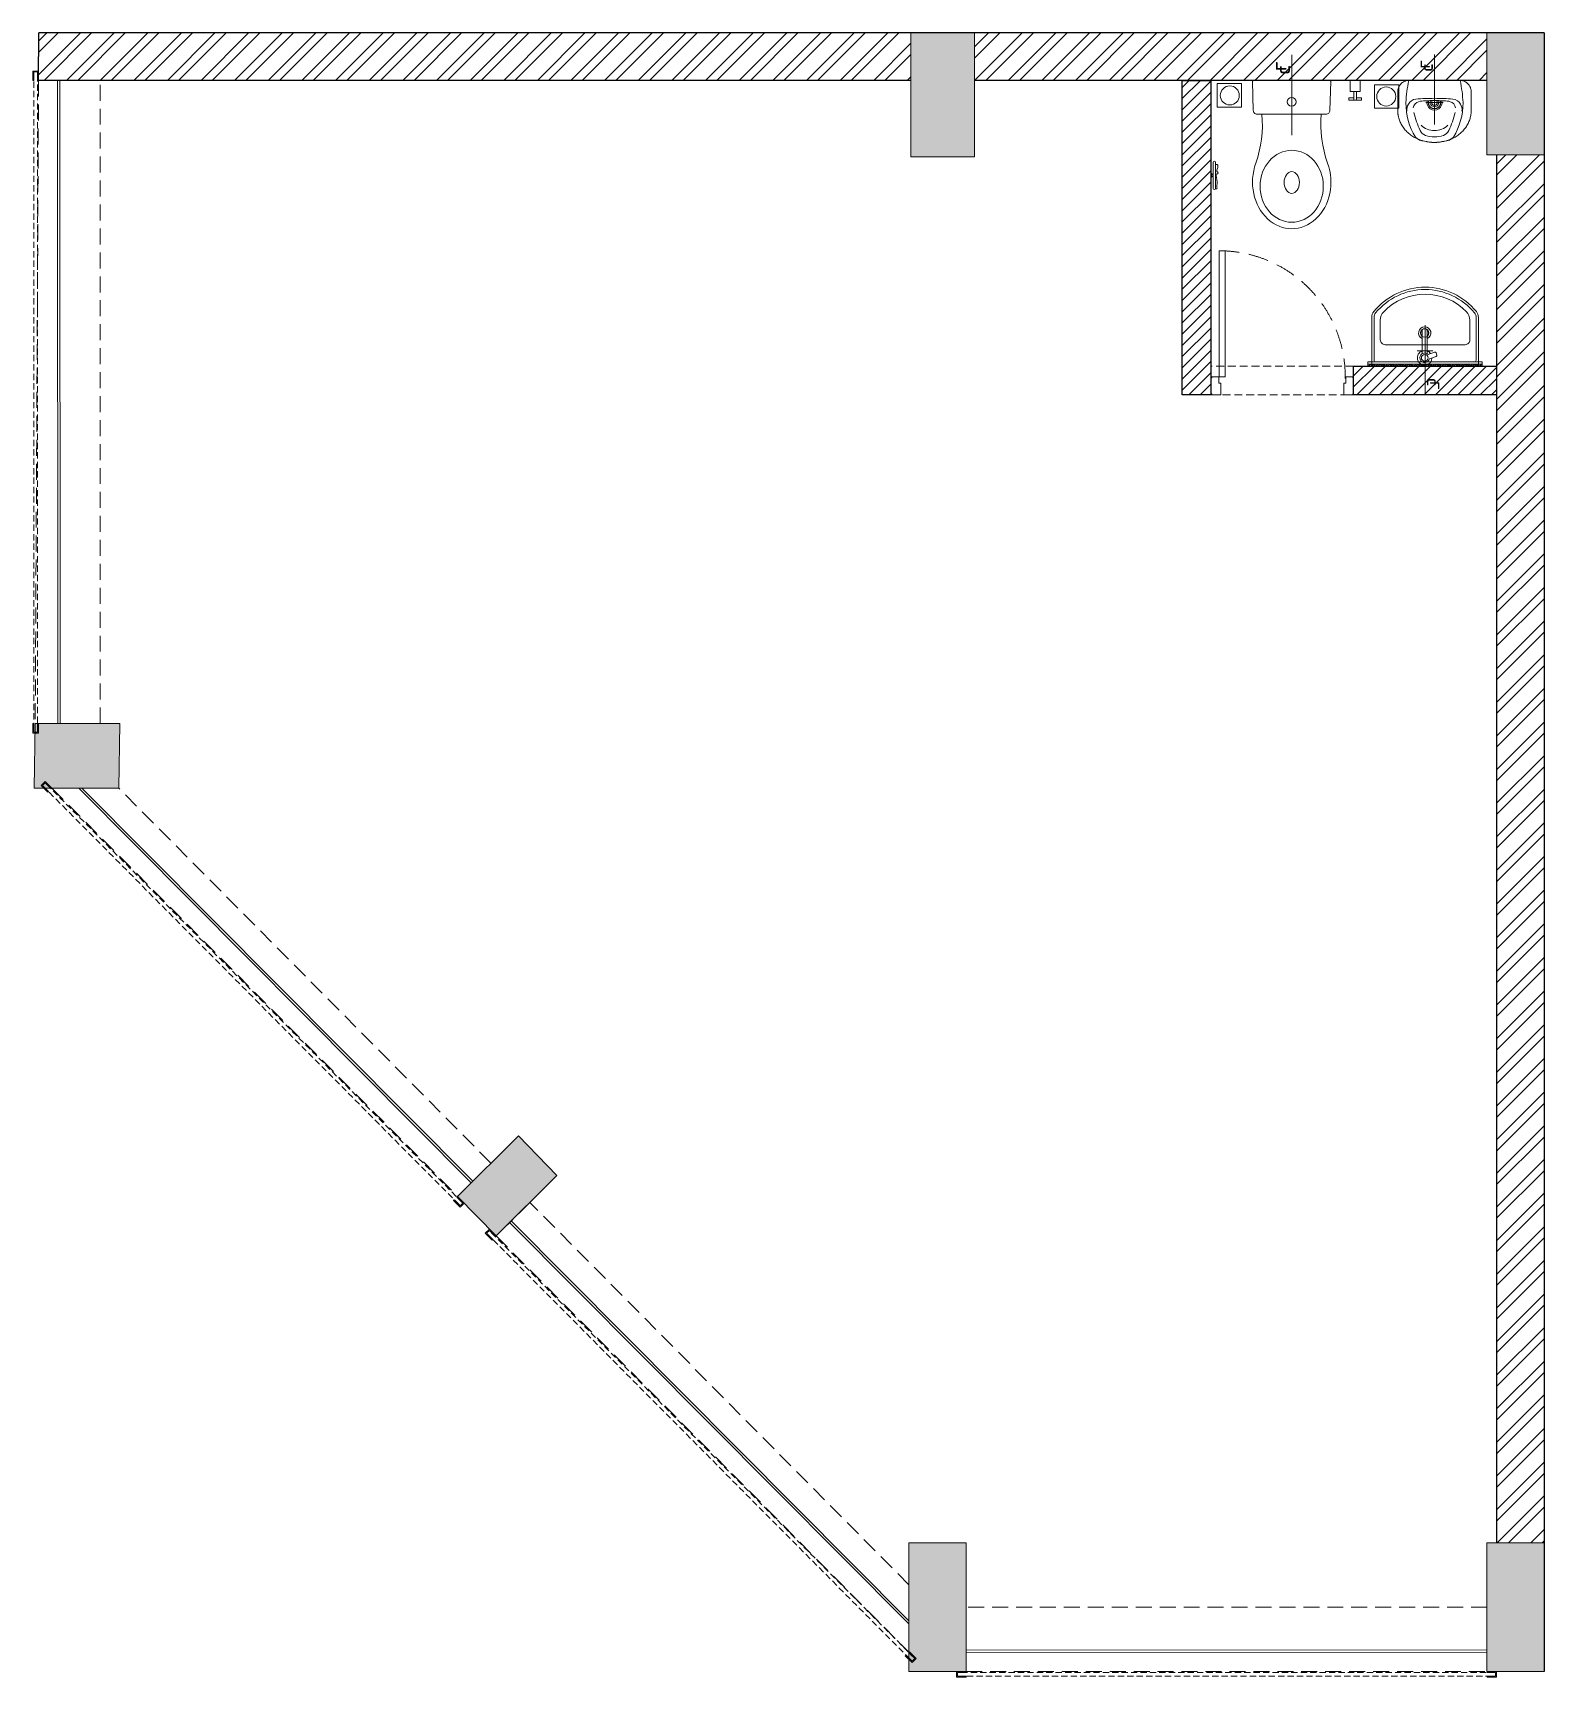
# Model space of a CAD drawing. Header units: feet. Extents: x -2375 to 5560, y -2330 to 6300.
import ezdxf

# ---------------------------------------------------------------- set-up
doc = ezdxf.new("R2010")
doc.units = ezdxf.units.FT
doc.header["$LTSCALE"] = 33
doc.header["$MEASUREMENT"] = 0
for name, pattern in [('a_p6_plan_L18$0$HIDDEN', [0.375, 0.25, -0.125]), ('CENTER', [2, 1.25, -0.25, 0.25, -0.25]), ('DOT2', [0.125, 0, -0.125]), ('HIDDEN', [9.525, 6.35, -3.175]), ('HIDDEN2', [4.7625, 3.175, -1.5875]), ('HIDDENX2', [0.75, 0.5, -0.25])]:
    doc.linetypes.add(name, pattern=pattern)
for name, color, linetype, lineweight in [('A-COL', 243, 'Continuous', 9), ('A-Glazing', 4, 'Continuous', 20), ('A-shutter', 8, 'Continuous', 18), ('beam', 90, 'Continuous', 9), ('centerline-toilets', 2, 'CENTER', 13), ('column hatch', 5, 'Continuous', 0), ('Door', 2, 'Continuous', 13), ('ele', 252, 'Continuous', 13), ('Fhitting', 152, 'Continuous', 30), ('LENS-DOOR', 34, 'Continuous', 20), ('LENS_CURTAIN', 5, 'a_p6_plan_L18$0$HIDDEN', 9), ('LN-HATCH', 251, 'Continuous', 0), ('Mirror', 150, 'Continuous', 20), ('Panelling', 65, 'Continuous', 18), ('PARTITION', 22, 'Continuous', 30), ('rolling shutter', 1, 'Continuous', 5), ('Toilet', 5, 'Continuous', 9)]:
    doc.layers.add(name, color=color, linetype=linetype, lineweight=lineweight)
doc.layers.add('A-WALL', color=1, linetype='Continuous')
doc.styles.get("Standard").update_dxf_attribs({"font": 'GILC____.TTF'})

# ---------------------------------------------------------------- blocks, each defined once
blk = doc.blocks.new('*U10')
at = {"layer": 'A-shutter', "color": 5, "ltscale": 10}
for points in [[(41038450.5, -1561539.2), (41038450.5, -1561544.2), (41038405.5, -1561544.2), (41038405.5, -1561564.2), (41038450.5, -1561564.2), (41038450.5, -1561569.2), (41038400.5, -1561569.2), (41038400.5, -1561539.2)], [(41041825.4, -1561539.2), (41041825.4, -1561544.2), (41041870.4, -1561544.2), (41041870.4, -1561564.2), (41041825.4, -1561564.2), (41041825.4, -1561569.2), (41041875.4, -1561569.2), (41041875.4, -1561539.2)]]:
    blk.add_lwpolyline(points, close=True, dxfattribs=at)
at = {"layer": 'A-shutter', "color": 5, "linetype": 'HIDDENX2', "ltscale": 2}
blk.add_lwpolyline([(41038405.5, -1561544.2), (41038405.5, -1561564.2), (41041870.4, -1561564.2), (41041870.4, -1561544.2)], close=True, dxfattribs=at)
blk = doc.blocks.new('*U11')
at = {"layer": 'A-shutter', "color": 5, "ltscale": 10}
for points in [[(41038450.5, -1561539.2), (41038450.5, -1561544.2), (41038405.5, -1561544.2), (41038405.5, -1561564.2), (41038450.5, -1561564.2), (41038450.5, -1561569.2), (41038400.5, -1561569.2), (41038400.5, -1561539.2)], [(41041471, -1561539.2), (41041471, -1561544.2), (41041516, -1561544.2), (41041516, -1561564.2), (41041471, -1561564.2), (41041471, -1561569.2), (41041521, -1561569.2), (41041521, -1561539.2)]]:
    blk.add_lwpolyline(points, close=True, dxfattribs=at)
at = {"layer": 'A-shutter', "color": 5, "linetype": 'HIDDENX2', "ltscale": 2}
blk.add_lwpolyline([(41038405.5, -1561544.2), (41038405.5, -1561564.2), (41041516, -1561564.2), (41041516, -1561544.2)], close=True, dxfattribs=at)
blk = doc.blocks.new('*U12')
at = {"layer": 'A-shutter', "color": 5, "ltscale": 10}
for points in [[(41038450.5, -1561539.2), (41038450.5, -1561544.2), (41038405.5, -1561544.2), (41038405.5, -1561564.2), (41038450.5, -1561564.2), (41038450.5, -1561569.2), (41038400.5, -1561569.2), (41038400.5, -1561539.2)], [(41041528, -1561539.2), (41041528, -1561544.2), (41041573, -1561544.2), (41041573, -1561564.2), (41041528, -1561564.2), (41041528, -1561569.2), (41041578, -1561569.2), (41041578, -1561539.2)]]:
    blk.add_lwpolyline(points, close=True, dxfattribs=at)
at = {"layer": 'A-shutter', "color": 5, "linetype": 'HIDDENX2', "ltscale": 2}
blk.add_lwpolyline([(41038405.5, -1561544.2), (41038405.5, -1561564.2), (41041573, -1561564.2), (41041573, -1561544.2)], close=True, dxfattribs=at)
blk = doc.blocks.new('*U13')
at = {"layer": 'A-shutter', "color": 5, "ltscale": 10}
for points in [[(41038450.5, -1561539.2), (41038450.5, -1561544.2), (41038405.5, -1561544.2), (41038405.5, -1561564.2), (41038450.5, -1561564.2), (41038450.5, -1561569.2), (41038400.5, -1561569.2), (41038400.5, -1561539.2)], [(41041185.5, -1561539.2), (41041185.5, -1561544.2), (41041230.5, -1561544.2), (41041230.5, -1561564.2), (41041185.5, -1561564.2), (41041185.5, -1561569.2), (41041235.5, -1561569.2), (41041235.5, -1561539.2)]]:
    blk.add_lwpolyline(points, close=True, dxfattribs=at)
at = {"layer": 'A-shutter', "color": 5, "linetype": 'HIDDENX2', "ltscale": 2}
blk.add_lwpolyline([(41038405.5, -1561544.2), (41038405.5, -1561564.2), (41041230.5, -1561564.2), (41041230.5, -1561544.2)], close=True, dxfattribs=at)
blk = doc.blocks.new('*U9')
at = {"layer": 'LENS-DOOR'}
for p, q in [((548121.7, 1779235.3), (548121.7, 1778573.8)), ((548121.7, 1779235.3), (548153, 1779235.3)), ((548153, 1778573.8), (548153, 1779235.3)), ((547447.3, 1778568.6), (547452.5, 1778568.6)), ((547447.3, 1778484.1), (547447.3, 1778568.6)), ((547452.5, 1778573.8), (547488.9, 1778573.8)), ((547452.5, 1778568.6), (547452.5, 1778573.8)), ((547488.9, 1778539.9), (547488.9, 1778573.8)), ((548121.7, 1778573.8), (548153, 1778573.8)), ((548192.1, 1778573.8), (548155.6, 1778573.8)), ((548155.6, 1778539.9), (548155.6, 1778573.8)), ((548192.1, 1778568.6), (548192.1, 1778573.8)), ((548197.3, 1778568.6), (548192.1, 1778568.6)), ((548197.3, 1778484.1), (548197.3, 1778568.6)), ((547447.3, 1778484.1), (547452.5, 1778484.1)), ((547452.5, 1778478.9), (547452.5, 1778484.1)), ((547452.5, 1778478.9), (547499.3, 1778478.9)), ((547488.9, 1778539.9), (547499.3, 1778539.9)), ((547499.3, 1778478.9), (547499.3, 1778539.9)), ((548145.2, 1778478.9), (548145.2, 1778539.9)), ((548155.6, 1778539.9), (548145.2, 1778539.9)), ((548192.1, 1778478.9), (548145.2, 1778478.9)), ((548192.1, 1778478.9), (548192.1, 1778484.1)), ((548197.3, 1778484.1), (548192.1, 1778484.1))]:
    blk.add_line(p, q, dxfattribs=at)
at = {"layer": 'LENS-DOOR', "color": 7, "linetype": 'HIDDEN2'}
blk.add_ellipse((548153, 1778573.8), major_axis=(-661.5, 0), ratio=1, start_param=-1.570791, end_param=0.051209, dxfattribs=at)
blk = doc.blocks.new('DLF-RSP-AR-CD-DWG-4DT-3113$0$X-TYPICAL TOILET UPPER FLOORS - 02$0$urinals')
at = {"layer": 'Toilet'}
for p, q in [((0, -15.6), (0, 8.3)), ((-46.1, -115), (46.1, -115)), ((0, -105.4), (0, -161.1))]:
    blk.add_line(p, q, dxfattribs=at)
blk.add_lwpolyline([(135, 0), (-135, 0, 0.036949), (-150, -116.2, 0.138094), (-99.8, -297.1, 0.221721), (-52, -317.9, 0.062656), (0, -325, 0.062656), (52, -317.9, 0.221721), (99.8, -297.1, 0.138094), (150, -116.2, 0.036949)], format="xyb", close=True, dxfattribs=at)
for centre, radius, start, end in [((-91, -152.7), 53.8, 148.48683, 188.64011), ((-94.3, -144.9), 47.1, 93.37082, 154.48244), ((-71.4, -149.9), 40.2, 106.70156, 169.72504), ((413.9, -38.4), 538.2, 193.99399, 204.56321), ((3.2, -1238.2), 1144.7, 90.16247, 95.02645), ((-50.5, -225.3), 118.5, 89.54541, 105.88575), ((-0.1, -996.2), 890.8, 89.99178, 93.18195), ((0, -115), 40, 167.42797, 12.57203), ((0, -115), 33, 164.1814, 15.8186), ((0, -115), 32, 163.60493, 16.39507), ((0, -115), 22.6, 155.66533, 24.33467), ((0, -115), 14.7, 139.91088, 40.08912), ((-3.2, -1238.2), 1144.7, 84.97355, 89.83753), ((0.1, -996.2), 890.8, 86.81805, 90.00822), ((50.5, -225.3), 118.5, 74.11425, 90.45459), ((-413.9, -38.4), 538.2, 335.43679, 346.00601), ((71.4, -149.9), 40.2, 10.27496, 73.29844), ((94.3, -144.9), 47.1, 25.51756, 86.62918), ((91, -152.7), 53.8, 351.35989, 31.51317), ((-1.6, -165.3), 97.6, 225, 270.9552), ((1.6, -165.3), 97.6, 269.0448, 315), ((-30.1, -241.3), 50, 204.56321, 250.46064), ((-1.5, -160.9), 135.4, 250.46064, 270.64918), ((1.5, -160.9), 135.4, 269.35082, 289.53936), ((30.1, -241.3), 50, 289.53936, 335.43679)]:
    blk.add_arc(centre, radius, start, end, dxfattribs=at)
blk.add_open_spline([(135, 0), (105.3, 0), (75.7, 0), (-13.3, 0), (-72.7, 0), (-132.7, 0), (-133.4, 0), (-134.3, 0), (-134.5, 0), (-134.7, 0), (-134.9, 0), (-135, 0), (-135, 0), (-135, 0), (-135, 0), (-135, 0), (-135, 0), (-135.1, 0), (-135.1, 0), (-135.2, 0), (-135.2, 0), (-135.3, 0), (-135.4, 0), (-135.7, 0), (-135.8, 0), (-136.4, 0), (-136.7, 0), (-137.7, -0.1), (-138.4, -0.1), (-140.5, -0.2), (-141.9, -0.4), (-146.2, -1), (-149, -1.7), (-154.8, -3.4), (-157.6, -4.5), (-163.1, -7.3), (-165.8, -8.9), (-171, -12.5), (-173.4, -14.6), (-177.9, -19.1), (-180, -21.5), (-183.6, -26.7), (-185.2, -29.4), (-188, -34.9), (-189.1, -37.8), (-190.8, -43.5), (-191.5, -46.3), (-192, -49.8), (-192.1, -50.5), (-192.3, -52.5), (-192.4, -53.8), (-192.5, -55.7), (-192.5, -56.2), (-192.5, -56.9), (-192.5, -57), (-192.5, -57.2), (-192.5, -57.3), (-192.5, -57.4), (-192.5, -57.4), (-192.5, -57.5), (-192.5, -57.5), (-192.5, -57.5), (-192.5, -57.6), (-192.5, -57.7), (-192.5, -57.8), (-192.5, -57.9), (-192.5, -58.1), (-192.5, -58.4), (-192.5, -58.6), (-192.5, -59.3), (-192.5, -59.7), (-192.5, -61), (-192.5, -61.9), (-192.5, -64.6), (-192.5, -66.4), (-192.5, -71.7), (-192.5, -75.2), (-192.5, -85.8), (-192.5, -92.9), (-192.5, -114.2), (-192.5, -128.4), (-192.5, -146.1), (-192.5, -144.6), (-192.5, -149.2), (-192.5, -150.3), (-192.5, -153.7), (-192.5, -156), (-192.5, -158.5), (-192.5, -158.8), (-192.5, -159.2), (-192.5, -159.4), (-192.5, -159.7), (-192.5, -159.8), (-192.5, -159.9), (-192.5, -160), (-192.5, -160), (-192.5, -160), (-192.5, -160.1), (-192.5, -160.1), (-192.5, -160.2), (-192.5, -160.3), (-192.5, -160.5), (-192.5, -160.6), (-192.5, -161), (-192.5, -161.2), (-192.5, -161.9), (-192.5, -162.4), (-192.4, -163.9), (-192.4, -164.9), (-192.3, -167.8), (-192.2, -169.8), (-191.7, -175.8), (-191.2, -179.9), (-189.3, -190.9), (-187.5, -198), (-182.8, -212.2), (-179.9, -219.2), (-172.8, -233.1), (-168.7, -239.9), (-159.3, -253), (-154, -259.4), (-142.4, -271.4), (-136, -277), (-122.6, -287.5), (-115.4, -292.3), (-100.5, -300.9), (-92.8, -304.8), (-76.9, -311.5), (-68.8, -314.3), (-52.5, -318.9), (-44.4, -320.7), (-28.1, -323.4), (-20, -324.2), (-9.4, -324.8), (-6.7, -324.9), (-2.5, -325), (-1, -325), (2, -325), (3.6, -325), (8.2, -324.9), (11.3, -324.7), (20.7, -324.1), (27, -323.5), (41.8, -321.2), (50.2, -319.5), (67, -314.9), (75.4, -312), (91.8, -305.3), (99.8, -301.4), (115.1, -292.5), (122.5, -287.5), (136.4, -276.8), (142.9, -270.9), (154.7, -258.5), (160.1, -252), (169.7, -238.4), (173.8, -231.3), (180.9, -217), (183.8, -209.7), (188.3, -195.1), (189.9, -187.8), (191.2, -179.3), (191.4, -178), (191.8, -174.1), (192.1, -171.5), (192.3, -167.9), (192.3, -166.9), (192.5, -164), (192.5, -162), (192.5, -160), (192.5, -159.9), (192.5, -159.8), (192.5, -159.7), (192.5, -159.5), (192.5, -159.4), (192.5, -159), (192.5, -158.8), (192.5, -158), (192.5, -157.5), (192.5, -155.9), (192.5, -154.9), (192.5, -151.8), (192.5, -149.7), (192.5, -143.5), (192.5, -144.3), (192.5, -131.9), (192.5, -123.6), (192.5, -98.8), (192.5, -82.2), (192.5, -64.8), (192.5, -64), (192.5, -61.5), (192.5, -59.9), (192.5, -58), (192.5, -57.8), (192.5, -57.5), (192.5, -57.5), (192.5, -57.4), (192.5, -57.4), (192.5, -57.4), (192.5, -57.3), (192.5, -57.2), (192.5, -57.2), (192.5, -57), (192.5, -56.8), (192.5, -56.4), (192.5, -56.1), (192.5, -55.3), (192.4, -54.7), (192.3, -53), (192.2, -51.9), (191.8, -48.4), (191.4, -46), (190, -40.4), (188.9, -37.2), (186.1, -30.8), (184.3, -27.7), (180.2, -21.8), (177.9, -19.1), (172.8, -14), (170, -11.7), (164, -7.7), (160.9, -6.1), (154.5, -3.3), (151.3, -2.3), (144.8, -0.7), (141.6, -0.3), (137.3, 0), (136.1, 0), (135, 0)], degree=3, knots=[0, 0, 0, 0, 0.329607, 0.329607, 0.988822, 0.988822, 0.996691, 0.996691, 0.998638, 0.998638, 0.99992, 0.99992, 1.000227, 1.000227, 1.000534, 1.000534, 1.001148, 1.001148, 1.002375, 1.002375, 1.00483, 1.00483, 1.009739, 1.009739, 1.019558, 1.019558, 1.039196, 1.039196, 1.078472, 1.078472, 1.157024, 1.157024, 1.314128, 1.314128, 1.471232, 1.471232, 1.628335, 1.628335, 1.785439, 1.785439, 1.942543, 1.942543, 2.099647, 2.099647, 2.256751, 2.256751, 2.413855, 2.413855, 2.450944, 2.450944, 2.525122, 2.525122, 2.556641, 2.556641, 2.563699, 2.563699, 2.567479, 2.567479, 2.57001, 2.57001, 2.570783, 2.570783, 2.572328, 2.572328, 2.573873, 2.573873, 2.576964, 2.576964, 2.583145, 2.583145, 2.595507, 2.595507, 2.620232, 2.620232, 2.669681, 2.669681, 2.76858, 2.76858, 2.966376, 2.966376, 3.36197, 3.36197, 3.45996, 3.45996, 3.491387, 3.491387, 3.554241, 3.554241, 3.562213, 3.562213, 3.566829, 3.566829, 3.570018, 3.570018, 3.570684, 3.570684, 3.571294, 3.571294, 3.571904, 3.571904, 3.573124, 3.573124, 3.575564, 3.575564, 3.580444, 3.580444, 3.590203, 3.590203, 3.609723, 3.609723, 3.648762, 3.648762, 3.72684, 3.72684, 3.861362, 3.861362, 3.995884, 3.995884, 4.130406, 4.130406, 4.264928, 4.264928, 4.39945, 4.39945, 4.533972, 4.533972, 4.668494, 4.668494, 4.803016, 4.803016, 4.937539, 4.937539, 5.072061, 5.072061, 5.118026, 5.118026, 5.144558, 5.144558, 5.17109, 5.17109, 5.224154, 5.224154, 5.330281, 5.330281, 5.468863, 5.468863, 5.607445, 5.607445, 5.746027, 5.746027, 5.884609, 5.884609, 6.023191, 6.023191, 6.161773, 6.161773, 6.300355, 6.300355, 6.438937, 6.438937, 6.577519, 6.577519, 6.602876, 6.602876, 6.653589, 6.653589, 6.673028, 6.673028, 6.711906, 6.711906, 6.713712, 6.713712, 6.715518, 6.715518, 6.719129, 6.719129, 6.726351, 6.726351, 6.740796, 6.740796, 6.769686, 6.769686, 6.827466, 6.827466, 6.943027, 6.943027, 7.174147, 7.174147, 7.636387, 7.636387, 7.659394, 7.659394, 7.705407, 7.705407, 7.71212, 7.71212, 7.713128, 7.713128, 7.714137, 7.714137, 7.716153, 7.716153, 7.720185, 7.720185, 7.728249, 7.728249, 7.744378, 7.744378, 7.776636, 7.776636, 7.841152, 7.841152, 7.970184, 7.970184, 8.14844, 8.14844, 8.326696, 8.326696, 8.504953, 8.504953, 8.683209, 8.683209, 8.861465, 8.861465, 9.039722, 9.039722, 9.217978, 9.217978, 9.283185, 9.283185, 9.283185, 9.283185], dxfattribs=at)
blk = doc.blocks.new('jALI')
at = {"layer": 'Toilet', "ltscale": 5}
h = blk.add_hatch(dxfattribs=at)
h.set_pattern_fill('HEX', color=256, scale=50, angle=135, double=1)
h.set_pattern_definition([(135, (-344825.863, 460708.187), (-7.65465545, -7.65465545), [6.25, -12.5]), (255, (-344825.863, 460708.187), (10.4564538, -2.80179835), [6.25, -12.5]), (195, (-344830.282, 460712.606), (2.80179835, -10.4564538), [6.25, -12.5])])
edge = h.paths.add_edge_path()
edge.add_arc((-393187.5, 163647.6), 50, -90, 270)
blk.add_lwpolyline([(-393249.5, 163581.9), (-393125.5, 163581.9), (-393125.5, 163709.4), (-393249.5, 163709.4)], close=True, dxfattribs=at)
blk.add_circle((-393187.5, 163647.6), 50, dxfattribs=at)
blk = doc.blocks.new('Urinal')
at = {"layer": 'centerline-toilets', "linetype": 'HIDDEN', "ltscale": 10}
blk.add_line((0, 230.9), (0, -137), dxfattribs=at)
at = {"layer": 'Fhitting', "lineweight": 0, "ltscale": 0.5, "rotation": 180}
blk.add_blockref('DLF-RSP-AR-CD-DWG-4DT-3113$0$X-TYPICAL TOILET UPPER FLOORS - 02$0$urinals', (0, 0), dxfattribs=at)
at = {"layer": 'Fhitting', "lineweight": 0, "ltscale": 0.5, "xscale": -1, "rotation": 90}
blk.add_blockref('jALI', (163394.4, -393103.5), dxfattribs=at)
at = {"layer": 'centerline-toilets', "linetype": 'DOT2', "insert": (-31.4, -69), "char_height": 75, "width": 495.827, "attachment_point": 5, "rotation": 270}
blk.add_mtext('{\\fISOCPEUR|b0|i0|c0|p34;℄}', dxfattribs=at)
blk = doc.blocks.new('WC')
at = {"layer": 'centerline-toilets', "linetype": 'HIDDEN', "ltscale": 10}
blk.add_line((0, 286.3), (0, -134.7), dxfattribs=at)
at = {"layer": 'Toilet'}
for p, q in [((-412.8, 566.9), (-412.8, 428.9)), ((-400.8, 566.9), (-400.8, 428.9)), ((-418.8, 506.9), (-424.8, 506.9)), ((-424.8, 506.9), (-424.8, 488.9)), ((-418.8, 488.9), (-424.8, 488.9)), ((-418.8, 506.9), (-418.8, 488.9)), ((-418.8, 503.9), (-412.8, 503.9)), ((-418.8, 491.9), (-412.8, 491.9)), ((180.6, 176.8), (-182.6, 176.8)), ((-205.8, 5.9), (-201.7, 157.2)), ((205.8, 5.9), (199.8, 157.2)), ((-200.1, 0), (200.1, 0))]:
    blk.add_line(p, q, dxfattribs=at)
at = {"layer": 'Toilet', "ltscale": 100}
for p, q in [((366.1, 103), (300.3, 103)), ((300.3, 91.5), (300.3, 103)), ((326.3, 91.5), (300.3, 91.5)), ((326.3, 103), (326.3, 57.2)), ((340.1, 103), (340.1, 57.2)), ((366.1, 91.5), (340.1, 91.5)), ((366.1, 91.5), (366.1, 103)), ((307.2, 0), (307.2, 57.2)), ((359.2, 57.2), (307.2, 57.2)), ((359.2, 57.2), (359.2, 0)), ((359.2, 0), (307.2, 0))]:
    blk.add_line(p, q, dxfattribs=at)
at = {"layer": 'Toilet'}
blk.add_circle((-0.3, 111.6), 22.9, dxfattribs=at)
for centre, radius, start, end in [((-406.8, 566.9), 6, 0, 180), ((-776.4, 231.1), 622.3, 354.997, 19.06186), ((776, 226.4), 623.4, 160.51959, 184.56168), ((-406.8, 428.9), 6, 180, 0), ((-182.4, 157.5), 19.3, 90.35094, 180.89813), ((180.5, 157.5), 19.3, 359.10187, 89.64906), ((-200.1, 5.7), 5.72, 177.95459, 270), ((200.1, 5.7), 5.72, 270, 2.04541)]:
    blk.add_arc(centre, radius, start, end, dxfattribs=at)
at = {"layer": 'Toilet', "extrusion": (0, 0, -1)}
for centre, major_axis, ratio, start_param, end_param in [((0, 533.5), (0, -244.6), 0.842028, 7.436326, 11.41323), ((0, 535.1), (0, -57.2), 0.7, 1.570796326794896, 7.853981633974482)]:
    blk.add_ellipse(centre, major_axis=major_axis, ratio=ratio, start_param=start_param, end_param=end_param, dxfattribs=at)
blk.add_ellipse((0, 555), major_axis=(0, -188.8), ratio=0.878788, dxfattribs=at)
at = {"layer": 'Toilet'}
blk.add_open_spline([(-400.8, 441), (-397.1, 440.5), (-384.3, 439), (-389, 459.3), (-395.6, 479.8), (-385.6, 478), (-385.9, 491.3), (-402.7, 487.2), (-384.8, 532.1), (-395.5, 546.6), (-390.9, 570.2), (-397.2, 568.8), (-400.8, 568)], degree=3, knots=[0, 0, 0, 0, 9.744972, 33.823887, 47.583551, 49.497915, 60.560502, 63.822284, 93.508019, 135.756925, 141.904352, 150.301906, 150.301906, 150.301906, 150.301906], dxfattribs=at)
at = {"layer": 'Fhitting', "lineweight": 0, "ltscale": 0.5, "rotation": 270}
blk.add_blockref('jALI', (-163972.9, -393109.2), dxfattribs=at)
at = {"layer": 'centerline-toilets', "linetype": 'DOT2', "insert": (-35.9, -56.9), "char_height": 85.827, "width": 567.402, "attachment_point": 5, "rotation": 270}
blk.add_mtext('{\\fISOCPEUR|b0|i0|c0|p34;℄}', dxfattribs=at)
blk = doc.blocks.new('Wash Basin')
at = {"layer": 'PARTITION', "lineweight": 9}
h = blk.add_hatch(dxfattribs=at)
h.set_pattern_fill('ANSI38', color=256, scale=70, angle=990, style=0, double=1)
h.set_pattern_definition([(315, (-64.7135, -33.325), (6.18718, 6.18718), []), (45, (-64.7135, -33.325), (6.18718, 18.56155), [21.875, -13.125])])
h.paths.add_polyline_path([(300.1, -22), (-300.1, -22), (-300.1, -34), (300.1, -34)])
at = {"layer": 'centerline-toilets', "linetype": 'HIDDEN', "ltscale": 10}
blk.add_line((0, -238.1), (0, 129.8), dxfattribs=at)
at = {"layer": 'Mirror', "ltscale": 0.5}
blk.add_lwpolyline([(-300.1, -34), (-300.1, -46), (300.1, -46), (300.1, -34)], close=True, dxfattribs=at)
at = {"layer": 'Panelling', "lineweight": 9}
blk.add_lwpolyline([(-300.1, -22), (-300.1, -34), (300.1, -34), (300.1, -22)], close=True, dxfattribs=at)
at = {"layer": 'Toilet', "ltscale": 100}
for p, q in [((-280, -32), (-280, -278.3)), ((-270, -22), (270, -22)), ((-268, -55), (-268, -278.3)), ((-258, -45), (258, -45)), ((268, -55), (268, -278.3)), ((280, -32), (280, -278.3)), ((-14.8, -88.6), (-14.6, -207.9)), ((11, -207.9), (10.8, -88.6))]:
    blk.add_line(p, q, dxfattribs=at)
blk.add_lwpolyline([(23.1, -61.6), (57.7, -73.5, -0.414214), (61.4, -81.2), (57.5, -92.5, -0.414214), (49.9, -96.2), (16.1, -84.6)], format="xyb", dxfattribs=at)
blk.add_lwpolyline([(-235, -264, 0.191896), (-217.2, -308.7, 0.420236), (217.2, -308.7, 0.191896), (235, -264), (235, -160.5, 0.414214), (210, -135.5), (-210, -135.5, 0.414214), (-235, -160.5)], format="xyb", close=True, dxfattribs=at)
blk.add_lwpolyline([(40.7, -103.2), (-41.1, -103.2)], dxfattribs=at)
for centre, radius in [((-2, -66.5), 17.5), ((-2, -196.8), 22.5)]:
    blk.add_circle(centre, radius, dxfattribs=at)
for centre, radius, start, end in [((-270, -32), 10, 90, 180), ((-258, -55), 10, 90, 180), ((258, -55), 10, 0, 90), ((270, -32), 10, 0, 90), ((-2, -197.1), 32.1, 113.08975, 66.24598), ((-2, -196.8), 20.5, 128.04034, 237.28993), ((-2, -196.8), 20.5, 304.47329, 50.73323), ((-230, -278.3), 50, 180, 218.44606), ((0, -89.3), 347.7, 219.28258, 320.71742), ((-230, -278.3), 38, 180, 218.44606), ((0, -89.3), 335.7, 219.31295, 320.68705), ((230, -278.3), 38, 321.55394, 0), ((230, -278.3), 50, 321.55394, 0)]:
    blk.add_arc(centre, radius, start, end, dxfattribs=at)
for centre, major_axis, start_param, end_param in [((-2, -66.5), (0, 38.3), 4.720493, 9.081982), ((-2, -66.5), (-0.2, -25.6), 1.769108, 7.074098), ((-2, -66.5), (0, 38.3), 3.484555, 4.083576), ((-1.8, -207.9), (-9.04, 9.04), 0.785398, 3.926991)]:
    blk.add_ellipse(centre, major_axis=major_axis, ratio=1, start_param=start_param, end_param=end_param, dxfattribs=at)
at = {"layer": 'centerline-toilets', "linetype": 'DOT2', "insert": (33.3, 61.8), "char_height": 75, "width": 495.827, "attachment_point": 5, "rotation": 90}
blk.add_mtext('{\\fISOCPEUR|b0|i0|c0|p34;℄}', dxfattribs=at)

msp = doc.modelspace()

# ---------------------------------------------------------------- hatches: boundary and pattern name
at = {"layer": 'column hatch'}
h = msp.add_hatch(color=8, dxfattribs=at)
h.dxf.hatch_style = 1
h.paths.add_polyline_path([(2569.5, 6300.4), (2234.5, 6300.4), (2234.5, 5650.4), (2569.5, 5650.4)])
h.paths.add_polyline_path([(5559.5, 6300.4), (5259.5, 6300.4), (5259.5, 5660.4), (5559.5, 5660.4)])
h.paths.add_polyline_path([(5559.5, -1624.6), (5259.5, -1624.6), (5259.5, -2299.6), (5559.5, -2299.6)])
h.paths.add_polyline_path([(2524.5, -1624.6), (2224.5, -1624.6), (2224.5, -1844.6), (2224.5, -2299.6), (2524.5, -2299.6)])
h.paths.add_polyline_path([(29.4, 367.3), (-145.5, 193.8), (54.9, -12.3), (56.7, -14.1), (233.6, 161.5)])
h.paths.add_polyline_path([(376.1, 302.9), (173.9, 510.8), (29.4, 367.3), (233.6, 161.5)])
h.paths.add_polyline_path([(-1918.1, 2675.4), (-2363.1, 2675.4), (-2368.9, 2335.5), (-1923.9, 2335.5)])
at = {"layer": 'LN-HATCH'}
h = msp.add_hatch(dxfattribs=at)
h.set_pattern_fill('ANSI32', color=256, scale=333, angle=180)
h.set_pattern_definition([(225, (-8677490.58, 5279444.6), (88.2999593, -88.2999593), []), (225, (-8677549.45, 5279444.6), (88.2999593, -88.2999593), [])])
h.paths.add_polyline_path([(2234.5, 6050.4), (2234.5, 6300.4), (-2344.2, 6300.4), (-2345.5, 6050.4)])
h.paths.add_polyline_path([(5259.5, 6050.4), (5259.5, 6300.4), (2569.5, 6300.4), (2569.5, 6050.4)])
h.paths.add_polyline_path([(5309.5, -1624.6), (5559.5, -1624.6), (5559.5, 5660.4), (5309.5, 5660.4)])
h = msp.add_hatch(dxfattribs=at)
h.set_pattern_fill('ANSI31', color=256, scale=333, angle=180)
h.paths.add_polyline_path([(3659.5, 6050.4), (3809.5, 6050.4), (3809.5, 4400.4), (3659.5, 4400.4)])
h.paths.add_polyline_path([(4559.5, 4550.4), (5309.5, 4550.4), (5309.5, 4400.4), (4559.5, 4400.4)])

# ---------------------------------------------------------------- linework, layer by layer
at = {"layer": 'A-COL'}
for p, q in [((2234.5, 5650.4), (2234.5, 6300.4)), ((2569.5, 6300.4), (2569.5, 5650.4)), ((5259.5, 5660.4), (5259.5, 6300.4)), ((2569.5, 5650.4), (2234.5, 5650.4)), ((5559.5, 5660.4), (5259.5, 5660.4)), ((-2363.1, 2675.4), (-2368.9, 2335.5)), ((-2363.1, 2675.4), (-1918.1, 2675.4)), ((-1918.1, 2675.4), (-1923.9, 2335.5)), ((-1923.9, 2335.5), (-2368.9, 2335.5)), ((-145.5, 193.8), (173.9, 510.8)), ((376.1, 302.9), (173.9, 510.8)), ((56.7, -14.1), (376.1, 302.9)), ((-145.5, 193.8), (56.7, -14.1)), ((2524.5, -1624.6), (2224.5, -1624.6)), ((2224.5, -1624.6), (2224.5, -1844.6)), ((2524.5, -2299.6), (2524.5, -1624.6)), ((5559.5, -1624.6), (5259.5, -1624.6)), ((5259.5, -1624.6), (5259.5, -2299.6)), ((2224.5, -1844.6), (2224.5, -2299.6)), ((2224.5, -2299.6), (2524.5, -2299.6)), ((5259.5, -2299.6), (5559.5, -2299.6))]:
    msp.add_line(p, q, dxfattribs=at)
at = {"layer": 'A-Glazing'}
for points in [[(-2233.6, 6050.4), (-2232.3, 2675.4), (-2244.3, 2675.4), (-2245.6, 6050.4)], [(-2117.6, 2335.5), (-65.2, 273.6), (-73.7, 265.1), (-2134.5, 2335.5)], [(135.9, 64.6), (2224.5, -2033.8), (2224.5, -2050.8), (127.3, 56.1)], [(2524.5, -2187.8), (5259.5, -2186.5), (5259.5, -2198.5), (2524.5, -2199.8)]]:
    msp.add_lwpolyline(points, close=True, dxfattribs=at)
at = {"layer": 'A-WALL'}
for p, q in [((-2345.5, 6050.4), (-2344.2, 6300.4)), ((5559.5, 6300.4), (-2344.2, 6300.4)), ((5559.5, 6300.4), (5559.5, -2299.6)), ((2234.5, 6050.4), (-2345.5, 6050.4)), ((5259.5, 6050.4), (2569.5, 6050.4)), ((5309.5, 5660.4), (5309.5, -1624.6))]:
    msp.add_line(p, q, dxfattribs=at)
for points in [[(3659.5, 6050.4), (3809.5, 6050.4), (3809.5, 4400.4), (3659.5, 4400.4)], [(4559.5, 4550.4), (5309.5, 4550.4), (5309.5, 4400.4), (4559.5, 4400.4)]]:
    msp.add_lwpolyline(points, close=True, dxfattribs=at)
at = {"layer": 'beam', "linetype": 'HIDDEN', "ltscale": 0.4}
for points in [[(-2022.1, 6050.4), (-2345.5, 6050.4), (-2363.1, 2675.4), (-2022.1, 2675.4)], [(-1923.9, 2335.5), (-2275.4, 2335.5), (-145.5, 193.8), (29.4, 367.3)], [(233.6, 161.5), (56.7, -14.1), (2224.5, -2198.5), (2224.5, -1844.6)], [(5259.5, -1962.1), (2524.5, -1962.1), (2524.5, -2299.6), (5259.5, -2299.3)]]:
    msp.add_lwpolyline(points, close=True, dxfattribs=at)
at = {"layer": 'LENS_CURTAIN', "ltscale": 5}
msp.add_lwpolyline([(3809.5, 4400.4), (4559.5, 4400.4), (4559.5, 4550.4), (3809.5, 4550.4)], close=True, dxfattribs=at)

# ---------------------------------------------------------------- block references
at = {"layer": 'Door', "xscale": -1}
msp.add_blockref('*U9', (552006.8, -1774078.6), dxfattribs=at)
at = {"layer": 'ele', "color": 0, "lineweight": -2, "xscale": -1, "rotation": 180}
for name, p in [('WC', (4234.3, 6050.4)), ('Urinal', (4983.7, 6050.4)), ('Wash Basin', (4934.5, 4528.4))]:
    msp.add_blockref(name, p, dxfattribs=at)
at = {"layer": 'rolling shutter'}
for name, p, rotation in [('*U10', (1559193.8, 41044500.8), 270), ('*U11', (-27833906, 30201560), 314.8427817287416), ('*U12', (-27831574, 30199210.2), 314.8427817287416)]:
    msp.add_blockref(name, p, dxfattribs=dict(at, rotation=rotation))
msp.add_blockref('*U13', (-41035925.9, 1559239.6), dxfattribs=at)

doc.saveas('drawing.dxf')
